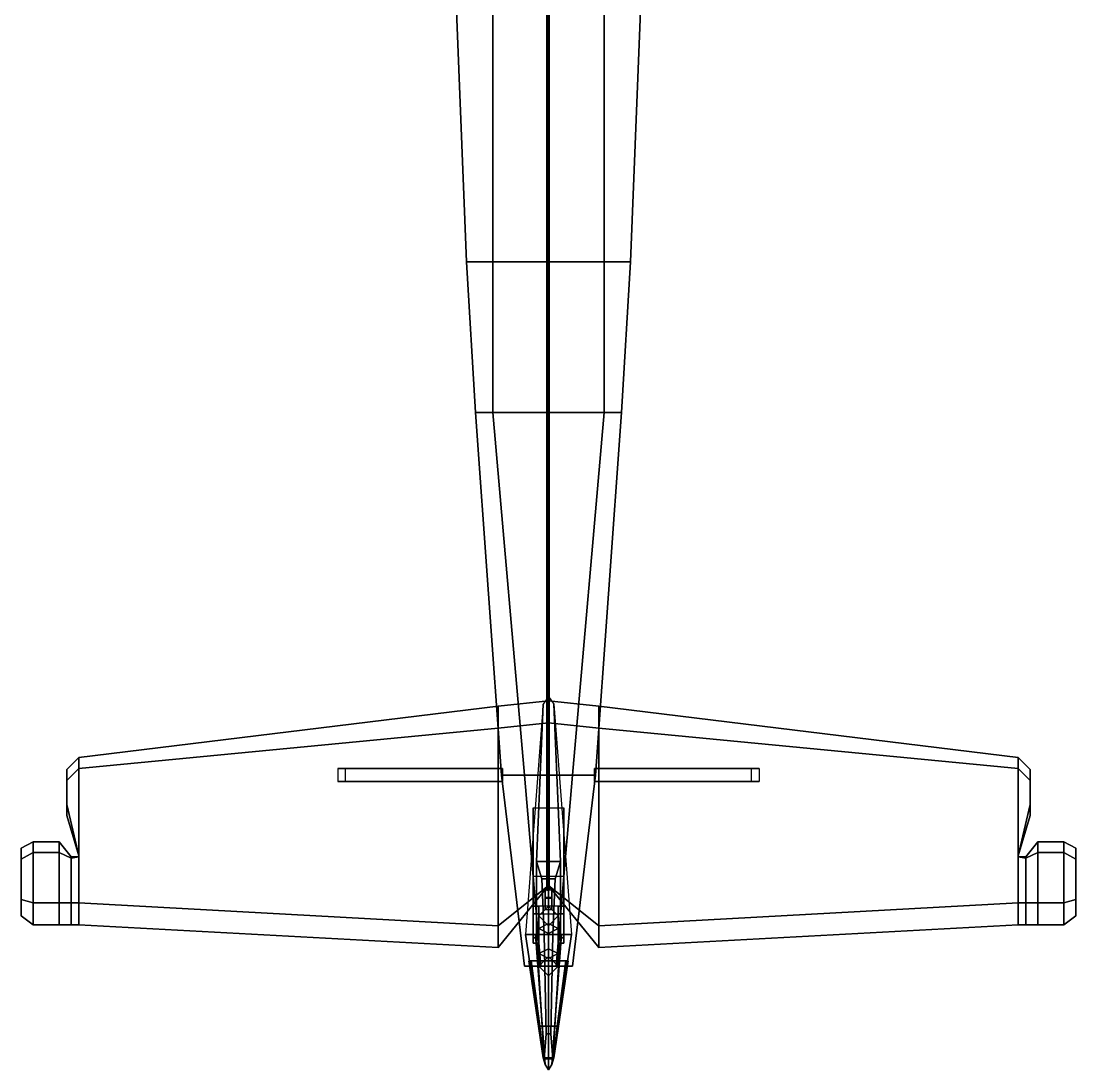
# Model space of a CAD drawing. Header units: millimetres. Extents: x -14.8 to 14.8, y -9.4 to 11.3.
# Drawn here: x -4.83 to 4.83, y -9.44 to 0.16 of the extents above; entities that cross this region are included whole.
import ezdxf

# ---------------------------------------------------------------- set-up
doc = ezdxf.new("R2010")
doc.units = ezdxf.units.MM
for name, color, linetype in [('hull2', 4, 'Continuous'), ('wheels', 2, 'Continuous'), ('wing1', 1, 'Continuous'), ('wing2', 5, 'Continuous')]:
    doc.layers.add(name, color=color, linetype=linetype)

msp = doc.modelspace()

# ---------------------------------------------------------------- linework, layer by layer
for points in [[(-0.015, -7.7962, 6.4289), (0.0075, -7.7953, 6.4419), (0.0075, 6.0609, 5.473), (-0.015, 6.06, 5.46)], [(0.0075, -7.7971, 6.416), (-0.015, -7.7962, 6.4289), (-0.015, 6.06, 5.46), (0.0075, 6.0591, 5.447)], [(0.0075, -7.7953, 6.4419), (0.0075, -7.7971, 6.416), (0.0075, 6.0591, 5.447), (0.0075, 6.0609, 5.473)], [(-0.89, 1.49, 4.26), (-0.89, 1.49, 1.65), (-0.75, -2.04, 2.22), (-0.75, -2.04, 4.26)], [(-0.75, -2.04, 2.22), (-0.89, 1.49, 1.65), (0, 1.49, 1.65), (0, -2.04, 2.22)], [(-0.51, 1.49, 4.52), (-0.89, 1.49, 4.26), (-0.75, -2.04, 4.26), (-0.51, -2.04, 4.47)], [(0, -2.04, 4.47), (0, 1.49, 4.52), (-0.51, 1.49, 4.52), (-0.51, -2.04, 4.47)], [(-0.75, -2.04, 4.26), (-0.75, -2.04, 2.22), (-0.67, -3.42, 2.46), (-0.67, -3.42, 4.26)], [(-0.67, -3.42, 2.46), (-0.75, -2.04, 2.22), (0, -2.04, 2.22), (0, -3.42, 2.46)], [(-0.51, -2.04, 4.47), (-0.75, -2.04, 4.26), (-0.67, -3.42, 4.26), (-0.51, -3.42, 4.44)], [(0, -3.42, 4.44), (0, -2.04, 4.47), (-0.51, -2.04, 4.47), (-0.51, -3.42, 4.44)], [(-0.67, -3.42, 4.26), (-0.67, -3.42, 2.46), (-0.43, -6.74, 3.02), (-0.43, -6.74, 4.26)], [(-0.43, -6.74, 3.02), (-0.67, -3.42, 2.46), (0, -3.42, 2.46), (0, -6.74, 3.02)], [(-0.51, -3.42, 4.44), (-0.67, -3.42, 4.26), (-0.43, -6.74, 4.26), (-0.22, -6.74, 4.39)], [(0, -6.74, 4.39), (0, -3.42, 4.44), (-0.51, -3.42, 4.44), (-0.22, -6.74, 4.39)], [(0, -7.53, 6.51), (0, -6.02, 4.08), (-0.05, -6.09, 4.08), (-0.11, -7.53, 6.51)], [(-0.11, -7.53, 6.51), (-0.05, -6.09, 4.08), (-0.21, -8.2, 4.08), (-0.11, -8.2, 6.51)], [(-0.43, -6.74, 4.26), (-0.43, -6.74, 3.02), (-0.22, -8.49, 3.65), (-0.22, -8.49, 3.97)], [(-0.22, -8.49, 3.65), (-0.43, -6.74, 3.02), (0, -6.74, 3.02), (0, -8.49, 3.65)], [(-0.22, -6.74, 4.39), (-0.43, -6.74, 4.26), (-0.22, -8.49, 3.97), (-0.07, -8.49, 4.03)], [(0, -8.49, 4.03), (0, -6.74, 4.39), (-0.22, -6.74, 4.39), (-0.07, -8.49, 4.03)], [(-0.14, -7.04, 3.13), (-0.14, -7.94, 3.11), (-0.14, -8.01, 3.17), (-0.14, -7.67, 3.36)], [(0.14, -7.04, 3.13), (0.14, -7.94, 3.11), (-0.14, -7.94, 3.11), (-0.14, -7.04, 3.13)], [(0.14, -8.01, 3.17), (0.14, -7.94, 3.11), (0.14, -7.04, 3.13), (0.14, -7.67, 3.36)], [(-0.06, -7.69, 6.65), (-0.11, -7.53, 6.51), (-0.11, -8.2, 6.51), (-0.04, -8.2, 6.65)], [(0, -7.69, 6.65), (0, -7.53, 6.51), (-0.11, -7.53, 6.51), (-0.06, -7.69, 6.65)], [(-0.14, -7.67, 3.36), (-0.14, -8.01, 3.17), (0.14, -8.01, 3.17), (0.14, -7.67, 3.36)], [(0, -8.2, 6.65), (0, -7.69, 6.65), (-0.06, -7.69, 6.65), (-0.04, -8.2, 6.65)], [(-0.03, -7.87, 3.43), (-0.03, -7.79, 3.4), (-0.03, -7.86, 3.25), (-0.03, -7.97, 3.19)], [(-0.03, -7.86, 3.25), (-0.03, -7.79, 3.4), (0.03, -7.79, 3.4), (0.03, -7.86, 3.25)], [(0.03, -7.86, 3.25), (0.03, -7.79, 3.4), (0.03, -7.87, 3.43), (0.03, -7.97, 3.19)], [(0.03, -7.97, 3.19), (0.03, -7.87, 3.43), (-0.03, -7.87, 3.43), (-0.03, -7.97, 3.19)], [(-0.14, -8.01, 3.17), (-0.14, -7.94, 3.11), (-0.14, -8.23, 2.85), (-0.14, -8.28, 2.91)], [(-0.14, -8.23, 2.85), (-0.14, -7.94, 3.11), (-0.09, -7.94, 3.11), (-0.09, -8.23, 2.85)], [(-0.09, -8.28, 2.91), (-0.09, -8.01, 3.17), (-0.14, -8.01, 3.17), (-0.14, -8.28, 2.91)], [(-0.09, -8.23, 2.85), (-0.09, -7.94, 3.11), (-0.09, -8.01, 3.17), (-0.09, -8.28, 2.91)], [(0.09, -8.23, 2.85), (0.09, -7.94, 3.11), (0.14, -7.94, 3.11), (0.14, -8.23, 2.85)], [(0.09, -8.01, 3.17), (0.09, -7.94, 3.11), (0.09, -8.23, 2.85), (0.09, -8.28, 2.91)], [(0.14, -8.28, 2.91), (0.14, -8.01, 3.17), (0.09, -8.01, 3.17), (0.09, -8.28, 2.91)], [(0.14, -8.23, 2.85), (0.14, -7.94, 3.11), (0.14, -8.01, 3.17), (0.14, -8.28, 2.91)], [(-0.1194, -8.2, 6.2804), (-0.21, -8.2, 4.08), (-0.03, -9.39, 4.08), (-0.03, -9.39, 6.28)], [(-0.03, -9.39, 4.08), (-0.21, -8.2, 4.08), (0, -8.2, 4.08), (0, -9.44, 4.08)], [(-0.11, -8.2, 6.51), (-0.1194, -8.2, 6.2804), (-0.03, -9.39, 6.28), (-0.04, -9.34, 6.51)], [(-0.04, -8.2, 6.65), (-0.11, -8.2, 6.51), (-0.04, -9.34, 6.51), (-0.02, -9.11, 6.65)], [(0, -9.11, 6.65), (0, -8.2, 6.65), (-0.04, -8.2, 6.65), (-0.02, -9.11, 6.65)], [(-0.14, -8.28, 2.91), (-0.14, -8.23, 2.85), (-0.09, -8.23, 2.85), (-0.09, -8.28, 2.91)], [(0.09, -8.28, 2.91), (0.09, -8.23, 2.85), (0.14, -8.23, 2.85), (0.14, -8.28, 2.91)], [(-0.22, -8.49, 3.97), (-0.22, -8.49, 3.65), (0, -8.49, 3.65), (0, -8.49, 3.97)], [(-0.07, -8.49, 4.03), (-0.22, -8.49, 3.97), (0, -8.49, 3.97), (0, -8.49, 4.03)], [(-0.1737, -8.44, 4.08), (-0.18, -8.44, 3.82), (-0.05, -9.33, 3.82), (-0.03, -9.39, 4.08)], [(0, -8.44, 4.08), (0, -8.44, 3.82), (-0.18, -8.44, 3.82), (-0.1737, -8.44, 4.08)], [(-0.18, -8.44, 3.82), (-0.16, -8.44, 3.64), (-0.08, -9.04, 3.64), (-0.05, -9.33, 3.82)], [(0, -8.44, 3.82), (0, -8.44, 3.64), (-0.16, -8.44, 3.64), (-0.18, -8.44, 3.82)], [(-0.08, -9.04, 3.64), (-0.16, -8.44, 3.64), (0, -8.44, 3.64), (0, -9.04, 3.64)], [(-0.05, -9.33, 3.82), (-0.08, -9.04, 3.64), (0, -9.04, 3.64), (0, -9.33, 3.82)], [(-0.02, -9.11, 6.65), (-0.04, -9.34, 6.51), (0, -9.34, 6.51), (0, -9.11, 6.65)], [(-0.03, -9.39, 4.08), (-0.05, -9.33, 3.82), (0, -9.33, 3.82), (0, -9.44, 4.08)], [(-0.04, -9.34, 6.51), (-0.03, -9.39, 6.28), (0, -9.44, 6.28), (0, -9.34, 6.51)], [(-0.03, -9.39, 6.28), (-0.03, -9.39, 4.08), (0, -9.44, 4.08), (0, -9.44, 6.28)]]:
    msp.add_3dface(points)
at = {"layer": 'hull2'}
for points in [[(0.75, -2.04, 2.22), (0.89, 1.49, 1.65), (0, 1.49, 1.65), (0, -2.04, 2.22)], [(0, -2.04, 4.47), (0, 1.49, 4.52), (0.51, 1.49, 4.52), (0.51, -2.04, 4.47)], [(0.51, 1.49, 4.52), (0.89, 1.49, 4.26), (0.75, -2.04, 4.26), (0.51, -2.04, 4.47)], [(0.89, 1.49, 4.26), (0.89, 1.49, 1.65), (0.75, -2.04, 2.22), (0.75, -2.04, 4.26)], [(0.67, -3.42, 2.46), (0.75, -2.04, 2.22), (0, -2.04, 2.22), (0, -3.42, 2.46)], [(0, -3.42, 4.44), (0, -2.04, 4.47), (0.51, -2.04, 4.47), (0.51, -3.42, 4.44)], [(0.51, -2.04, 4.47), (0.75, -2.04, 4.26), (0.67, -3.42, 4.26), (0.51, -3.42, 4.44)], [(0.75, -2.04, 4.26), (0.75, -2.04, 2.22), (0.67, -3.42, 2.46), (0.67, -3.42, 4.26)], [(0.43, -6.74, 3.02), (0.67, -3.42, 2.46), (0, -3.42, 2.46), (0, -6.74, 3.02)], [(0, -6.74, 4.39), (0, -3.42, 4.44), (0.51, -3.42, 4.44), (0.22, -6.74, 4.39)], [(0.51, -3.42, 4.44), (0.67, -3.42, 4.26), (0.43, -6.74, 4.26), (0.22, -6.74, 4.39)], [(0.67, -3.42, 4.26), (0.67, -3.42, 2.46), (0.43, -6.74, 3.02), (0.43, -6.74, 4.26)], [(0, -7.53, 6.51), (0, -6.02, 4.08), (0.05, -6.09, 4.08), (0.11, -7.53, 6.51)], [(0.11, -7.53, 6.51), (0.05, -6.09, 4.08), (0.21, -8.2, 4.08), (0.11, -8.2, 6.51)], [(0, -8.49, 4.03), (0, -6.74, 4.39), (0.22, -6.74, 4.39), (0.07, -8.49, 4.03)], [(0.22, -8.49, 3.65), (0.43, -6.74, 3.02), (0, -6.74, 3.02), (0, -8.49, 3.65)], [(0.22, -6.74, 4.39), (0.43, -6.74, 4.26), (0.22, -8.49, 3.97), (0.07, -8.49, 4.03)], [(0.43, -6.74, 4.26), (0.43, -6.74, 3.02), (0.22, -8.49, 3.65), (0.22, -8.49, 3.97)], [(0, -7.69, 6.65), (0, -7.53, 6.51), (0.11, -7.53, 6.51), (0.06, -7.69, 6.65)], [(0.06, -7.69, 6.65), (0.11, -7.53, 6.51), (0.11, -8.2, 6.51), (0.04, -8.2, 6.65)], [(0, -8.2, 6.65), (0, -7.69, 6.65), (0.06, -7.69, 6.65), (0.04, -8.2, 6.65)], [(0.03, -9.39, 4.08), (0.21, -8.2, 4.08), (0, -8.2, 4.08), (0, -9.44, 4.08)], [(0, -9.11, 6.65), (0, -8.2, 6.65), (0.04, -8.2, 6.65), (0.02, -9.11, 6.65)], [(0.04, -8.2, 6.65), (0.11, -8.2, 6.51), (0.04, -9.34, 6.51), (0.02, -9.11, 6.65)], [(0.1194, -8.2, 6.2804), (0.21, -8.2, 4.08), (0.03, -9.39, 4.08), (0.03, -9.39, 6.28)], [(0.11, -8.2, 6.51), (0.1194, -8.2, 6.2804), (0.03, -9.39, 6.28), (0.04, -9.34, 6.51)], [(0, -8.44, 3.82), (0, -8.44, 3.64), (0.16, -8.44, 3.64), (0.18, -8.44, 3.82)], [(0.08, -9.04, 3.64), (0.16, -8.44, 3.64), (0, -8.44, 3.64), (0, -9.04, 3.64)], [(0, -8.44, 4.08), (0, -8.44, 3.82), (0.18, -8.44, 3.82), (0.1737, -8.44, 4.08)], [(0.22, -8.49, 3.97), (0.22, -8.49, 3.65), (0, -8.49, 3.65), (0, -8.49, 3.97)], [(0.07, -8.49, 4.03), (0.22, -8.49, 3.97), (0, -8.49, 3.97), (0, -8.49, 4.03)], [(0.1737, -8.44, 4.08), (0.18, -8.44, 3.82), (0.05, -9.33, 3.82), (0.03, -9.39, 4.08)], [(0.18, -8.44, 3.82), (0.16, -8.44, 3.64), (0.08, -9.04, 3.64), (0.05, -9.33, 3.82)], [(0.05, -9.33, 3.82), (0.08, -9.04, 3.64), (0, -9.04, 3.64), (0, -9.33, 3.82)], [(0.02, -9.11, 6.65), (0.04, -9.34, 6.51), (0, -9.34, 6.51), (0, -9.11, 6.65)], [(0.03, -9.39, 4.08), (0.05, -9.33, 3.82), (0, -9.33, 3.82), (0, -9.44, 4.08)], [(0.04, -9.34, 6.51), (0.03, -9.39, 6.28), (0, -9.44, 6.28), (0, -9.34, 6.51)], [(0.03, -9.39, 6.28), (0.03, -9.39, 4.08), (0, -9.44, 4.08), (0, -9.44, 6.28)]]:
    msp.add_3dface(points, dxfattribs=at)
at = {"layer": 'wheels'}
for points in [[(-0.09, -8.03, 2.91), (0, -7.94, 2.91), (0, -8.1, 2.6329), (-0.09, -8.145, 2.7108)], [(-0.09, -8.145, 3.1092), (0, -8.1, 3.1871), (0, -7.94, 2.91), (-0.09, -8.03, 2.91)], [(0, -7.94, 2.91), (0.09, -8.03, 2.91), (0.09, -8.145, 2.7108), (0, -8.1, 2.6329)], [(0, -8.1, 3.1871), (0.09, -8.145, 3.1092), (0.09, -8.03, 2.91), (0, -7.94, 2.91)], [(0, -8.12, 2.91), (-0.09, -8.03, 2.91), (-0.09, -8.145, 2.7108), (0, -8.19, 2.7888)], [(0, -8.19, 3.0312), (-0.09, -8.145, 3.1092), (-0.09, -8.03, 2.91), (0, -8.12, 2.91)], [(-0.09, -8.145, 2.7108), (0, -8.1, 2.6329), (0, -8.42, 2.6329), (-0.09, -8.375, 2.7108)], [(-0.09, -8.375, 3.1092), (0, -8.42, 3.1871), (0, -8.1, 3.1871), (-0.09, -8.145, 3.1092)], [(0.09, -8.03, 2.91), (0, -8.12, 2.91), (0, -8.19, 2.7888), (0.09, -8.145, 2.7108)], [(0.09, -8.145, 3.1092), (0, -8.19, 3.0312), (0, -8.12, 2.91), (0.09, -8.03, 2.91)], [(0, -8.1, 2.6329), (0.09, -8.145, 2.7108), (0.09, -8.375, 2.7108), (0, -8.42, 2.6329)], [(0, -8.42, 3.1871), (0.09, -8.375, 3.1092), (0.09, -8.145, 3.1092), (0, -8.1, 3.1871)], [(0, -8.19, 2.7888), (-0.09, -8.145, 2.7108), (-0.09, -8.375, 2.7108), (0, -8.33, 2.7888)], [(0, -8.33, 3.0312), (-0.09, -8.375, 3.1092), (-0.09, -8.145, 3.1092), (0, -8.19, 3.0312)], [(0.09, -8.145, 2.7108), (0, -8.19, 2.7888), (0, -8.33, 2.7888), (0.09, -8.375, 2.7108)], [(0.09, -8.375, 3.1092), (0, -8.33, 3.0312), (0, -8.19, 3.0312), (0.09, -8.145, 3.1092)], [(0, -8.33, 2.7888), (-0.09, -8.375, 2.7108), (-0.09, -8.49, 2.91), (0, -8.4, 2.91)], [(0, -8.4, 2.91), (-0.09, -8.49, 2.91), (-0.09, -8.375, 3.1092), (0, -8.33, 3.0312)], [(-0.09, -8.375, 2.7108), (0, -8.42, 2.6329), (0, -8.58, 2.91), (-0.09, -8.49, 2.91)], [(-0.09, -8.49, 2.91), (0, -8.58, 2.91), (0, -8.42, 3.1871), (-0.09, -8.375, 3.1092)], [(0.09, -8.375, 2.7108), (0, -8.33, 2.7888), (0, -8.4, 2.91), (0.09, -8.49, 2.91)], [(0.09, -8.49, 2.91), (0, -8.4, 2.91), (0, -8.33, 3.0312), (0.09, -8.375, 3.1092)], [(0, -8.42, 2.6329), (0.09, -8.375, 2.7108), (0.09, -8.49, 2.91), (0, -8.58, 2.91)], [(0, -8.58, 2.91), (0.09, -8.49, 2.91), (0.09, -8.375, 3.1092), (0, -8.42, 3.1871)]]:
    msp.add_3dface(points, dxfattribs=at)
at = {"layer": 'wing1'}
for points in [[(0, -6.26, 4.23), (0.46, -6.31, 4.23), (0.46, -6.11, 4.13), (0, -6.06, 4.13)], [(0, -6.06, 4.13), (0.46, -6.11, 4.13), (0.46, -6.31, 4.03), (0, -6.26, 4.03)], [(0.46, -6.31, 4.23), (4.3, -6.68, 4.22), (4.3, -6.58, 4.13), (0.46, -6.11, 4.13)], [(0.46, -6.11, 4.13), (4.3, -6.58, 4.13), (4.3, -6.68, 4.04), (0.46, -6.31, 4.03)], [(0.46, -8.12, 4.23), (0.46, -6.31, 4.23), (0, -6.26, 4.23), (0, -7.75, 4.23)], [(0, -6.26, 4.03), (0.46, -6.31, 4.03), (0.46, -8.12, 4.03), (0, -7.75, 4.03)], [(4.3, -7.91, 4.22), (4.3, -6.68, 4.22), (0.46, -6.31, 4.23), (0.46, -8.12, 4.23)], [(0.46, -6.31, 4.03), (4.3, -6.68, 4.04), (4.3, -7.91, 4.04), (0.46, -8.12, 4.03)], [(4.3, -6.68, 4.22), (4.41, -6.79, 4.22), (4.41, -6.69, 4.13), (4.3, -6.58, 4.13)], [(4.3, -6.58, 4.13), (4.41, -6.69, 4.13), (4.41, -6.79, 4.04), (4.3, -6.68, 4.04)], [(0.42, -6.8, 3.28), (0.42, -6.68, 3.28), (1.93, -6.68, 4.04), (1.93, -6.8, 4.04)], [(1.86, -6.68, 4.04), (0.42, -6.68, 3.33), (0.42, -6.8, 3.33), (1.86, -6.8, 4.04)], [(1.93, -6.68, 4.04), (0.42, -6.68, 3.28), (0.42, -6.68, 3.33), (1.86, -6.68, 4.04)], [(4.41, -7.01, 4.22), (4.41, -6.79, 4.22), (4.3, -6.68, 4.22), (4.3, -7.48, 4.22)], [(4.3, -6.68, 4.04), (4.41, -6.79, 4.04), (4.41, -7.01, 4.04), (4.3, -7.48, 4.04)], [(4.41, -7.11, 4.13), (4.41, -6.69, 4.13), (4.41, -6.79, 4.22), (4.41, -7.01, 4.22)], [(4.41, -7.01, 4.04), (4.41, -6.79, 4.04), (4.41, -6.69, 4.13), (4.41, -7.11, 4.13)], [(1.86, -6.8, 4.04), (0.42, -6.8, 3.33), (0.42, -6.8, 3.28), (1.93, -6.8, 4.04)], [(4.3, -7.48, 4.13), (4.41, -7.11, 4.13), (4.41, -7.01, 4.22), (4.3, -7.48, 4.22)], [(4.3, -7.48, 4.04), (4.41, -7.01, 4.04), (4.41, -7.11, 4.13), (4.3, -7.48, 4.13)], [(4.37, -7.5, 4.22), (4.48, -7.45, 4.22), (4.48, -7.35, 4.13), (4.37, -7.49, 4.13)], [(4.37, -7.49, 4.13), (4.48, -7.35, 4.13), (4.48, -7.45, 4.04), (4.37, -7.5, 4.04)], [(4.48, -7.45, 4.22), (4.72, -7.45, 4.21), (4.72, -7.35, 4.13), (4.48, -7.35, 4.13)], [(4.48, -7.35, 4.13), (4.72, -7.35, 4.13), (4.72, -7.45, 4.05), (4.48, -7.45, 4.04)], [(4.72, -7.45, 4.21), (4.83, -7.51, 4.19), (4.83, -7.41, 4.13), (4.72, -7.35, 4.13)], [(4.72, -7.35, 4.13), (4.83, -7.41, 4.13), (4.83, -7.51, 4.07), (4.72, -7.45, 4.05)], [(4.83, -8.03, 4.13), (4.83, -7.41, 4.13), (4.83, -7.51, 4.19), (4.83, -7.88, 4.19)], [(4.83, -7.88, 4.07), (4.83, -7.51, 4.07), (4.83, -7.41, 4.13), (4.83, -8.03, 4.13)], [(4.3, -7.49, 4.04), (4.3, -7.48, 4.04), (4.3, -7.48, 4.22), (4.3, -7.49, 4.22)], [(4.37, -7.91, 4.22), (4.37, -7.5, 4.22), (4.3, -7.49, 4.22), (4.3, -7.91, 4.22)], [(4.3, -7.49, 4.22), (4.37, -7.5, 4.22), (4.37, -7.49, 4.13), (4.3, -7.49, 4.13)], [(4.3, -7.49, 4.13), (4.37, -7.49, 4.13), (4.37, -7.5, 4.04), (4.3, -7.49, 4.04)], [(4.3, -7.49, 4.04), (4.37, -7.5, 4.04), (4.37, -7.91, 4.04), (4.3, -7.91, 4.04)], [(4.48, -7.91, 4.22), (4.48, -7.45, 4.22), (4.37, -7.5, 4.22), (4.37, -7.91, 4.22)], [(4.37, -7.5, 4.04), (4.48, -7.45, 4.04), (4.48, -7.91, 4.04), (4.37, -7.91, 4.04)], [(4.72, -7.91, 4.21), (4.72, -7.45, 4.21), (4.48, -7.45, 4.22), (4.48, -7.91, 4.22)], [(4.48, -7.45, 4.04), (4.72, -7.45, 4.05), (4.72, -7.91, 4.05), (4.48, -7.91, 4.04)], [(4.83, -7.88, 4.19), (4.83, -7.51, 4.19), (4.72, -7.45, 4.21), (4.72, -7.91, 4.21)], [(4.72, -7.45, 4.05), (4.83, -7.51, 4.07), (4.83, -7.88, 4.07), (4.72, -7.91, 4.05)], [(0, -7.75, 4.13), (0.46, -8.32, 4.13), (0.46, -8.12, 4.23), (0, -7.75, 4.23)], [(0, -7.75, 4.03), (0.46, -8.12, 4.03), (0.46, -8.32, 4.13), (0, -7.75, 4.13)], [(0.46, -8.32, 4.13), (4.3, -8.11, 4.13), (4.3, -7.91, 4.22), (0.46, -8.12, 4.23)], [(0.46, -8.12, 4.03), (4.3, -7.91, 4.04), (4.3, -8.11, 4.13), (0.46, -8.32, 4.13)], [(4.3, -8.11, 4.13), (4.37, -8.11, 4.13), (4.37, -7.91, 4.22), (4.3, -7.91, 4.22)], [(4.3, -7.91, 4.04), (4.37, -7.91, 4.04), (4.37, -8.11, 4.13), (4.3, -8.11, 4.13)], [(4.37, -8.11, 4.13), (4.48, -8.11, 4.13), (4.48, -7.91, 4.22), (4.37, -7.91, 4.22)], [(4.37, -7.91, 4.04), (4.48, -7.91, 4.04), (4.48, -8.11, 4.13), (4.37, -8.11, 4.13)], [(4.48, -8.11, 4.13), (4.72, -8.11, 4.13), (4.72, -7.91, 4.21), (4.48, -7.91, 4.22)], [(4.48, -7.91, 4.04), (4.72, -7.91, 4.05), (4.72, -8.11, 4.13), (4.48, -8.11, 4.13)], [(4.72, -8.11, 4.13), (4.83, -8.03, 4.13), (4.83, -7.88, 4.19), (4.72, -7.91, 4.21)], [(4.72, -7.91, 4.05), (4.83, -7.88, 4.07), (4.83, -8.03, 4.13), (4.72, -8.11, 4.13)]]:
    msp.add_3dface(points, dxfattribs=at)
at = {"layer": 'wing2'}
for points in [[(0, -6.26, 4.23), (-0.46, -6.31, 4.23), (-0.46, -6.11, 4.13), (0, -6.06, 4.13)], [(0, -6.06, 4.13), (-0.46, -6.11, 4.13), (-0.46, -6.31, 4.03), (0, -6.26, 4.03)], [(-0.46, -6.11, 4.13), (-4.3, -6.58, 4.13), (-4.3, -6.68, 4.04), (-0.46, -6.31, 4.03)], [(-0.46, -6.31, 4.23), (-4.3, -6.68, 4.22), (-4.3, -6.58, 4.13), (-0.46, -6.11, 4.13)], [(0, -6.26, 4.03), (-0.46, -6.31, 4.03), (-0.46, -8.12, 4.03), (0, -7.75, 4.03)], [(-0.46, -8.12, 4.23), (-0.46, -6.31, 4.23), (0, -6.26, 4.23), (0, -7.75, 4.23)], [(-4.3, -7.91, 4.22), (-4.3, -6.68, 4.22), (-0.46, -6.31, 4.23), (-0.46, -8.12, 4.23)], [(-0.46, -6.31, 4.03), (-4.3, -6.68, 4.04), (-4.3, -7.91, 4.04), (-0.46, -8.12, 4.03)], [(-4.3, -6.68, 4.22), (-4.41, -6.79, 4.22), (-4.41, -6.69, 4.13), (-4.3, -6.58, 4.13)], [(-4.3, -6.58, 4.13), (-4.41, -6.69, 4.13), (-4.41, -6.79, 4.04), (-4.3, -6.68, 4.04)], [(-4.3, -6.68, 4.04), (-4.41, -6.79, 4.04), (-4.41, -7.01, 4.04), (-4.3, -7.48, 4.04)], [(-4.41, -7.01, 4.22), (-4.41, -6.79, 4.22), (-4.3, -6.68, 4.22), (-4.3, -7.48, 4.22)], [(-4.41, -7.11, 4.13), (-4.41, -6.69, 4.13), (-4.41, -6.79, 4.22), (-4.41, -7.01, 4.22)], [(-4.41, -7.01, 4.04), (-4.41, -6.79, 4.04), (-4.41, -6.69, 4.13), (-4.41, -7.11, 4.13)], [(-1.93, -6.68, 4.04), (-0.42, -6.68, 3.28), (-0.42, -6.68, 3.33), (-1.86, -6.68, 4.04)], [(-0.42, -6.8, 3.28), (-0.42, -6.68, 3.28), (-1.93, -6.68, 4.04), (-1.93, -6.8, 4.04)], [(-1.86, -6.68, 4.04), (-0.42, -6.68, 3.33), (-0.42, -6.8, 3.33), (-1.86, -6.8, 4.04)], [(-1.86, -6.8, 4.04), (-0.42, -6.8, 3.33), (-0.42, -6.8, 3.28), (-1.93, -6.8, 4.04)], [(-4.3, -7.48, 4.13), (-4.41, -7.11, 4.13), (-4.41, -7.01, 4.22), (-4.3, -7.48, 4.22)], [(-4.3, -7.48, 4.04), (-4.41, -7.01, 4.04), (-4.41, -7.11, 4.13), (-4.3, -7.48, 4.13)], [(-4.72, -7.45, 4.21), (-4.83, -7.51, 4.19), (-4.83, -7.41, 4.13), (-4.72, -7.35, 4.13)], [(-4.72, -7.35, 4.13), (-4.83, -7.41, 4.13), (-4.83, -7.51, 4.07), (-4.72, -7.45, 4.05)], [(-4.83, -7.88, 4.07), (-4.83, -7.51, 4.07), (-4.83, -7.41, 4.13), (-4.83, -8.03, 4.13)], [(-4.83, -8.03, 4.13), (-4.83, -7.41, 4.13), (-4.83, -7.51, 4.19), (-4.83, -7.88, 4.19)], [(-4.48, -7.45, 4.22), (-4.72, -7.45, 4.21), (-4.72, -7.35, 4.13), (-4.48, -7.35, 4.13)], [(-4.48, -7.35, 4.13), (-4.72, -7.35, 4.13), (-4.72, -7.45, 4.05), (-4.48, -7.45, 4.04)], [(-4.37, -7.5, 4.22), (-4.48, -7.45, 4.22), (-4.48, -7.35, 4.13), (-4.37, -7.49, 4.13)], [(-4.37, -7.49, 4.13), (-4.48, -7.35, 4.13), (-4.48, -7.45, 4.04), (-4.37, -7.5, 4.04)], [(-4.83, -7.88, 4.19), (-4.83, -7.51, 4.19), (-4.72, -7.45, 4.21), (-4.72, -7.91, 4.21)], [(-4.72, -7.45, 4.05), (-4.83, -7.51, 4.07), (-4.83, -7.88, 4.07), (-4.72, -7.91, 4.05)], [(-4.48, -7.45, 4.04), (-4.72, -7.45, 4.05), (-4.72, -7.91, 4.05), (-4.48, -7.91, 4.04)], [(-4.72, -7.91, 4.21), (-4.72, -7.45, 4.21), (-4.48, -7.45, 4.22), (-4.48, -7.91, 4.22)], [(-4.37, -7.5, 4.04), (-4.48, -7.45, 4.04), (-4.48, -7.91, 4.04), (-4.37, -7.91, 4.04)], [(-4.48, -7.91, 4.22), (-4.48, -7.45, 4.22), (-4.37, -7.5, 4.22), (-4.37, -7.91, 4.22)], [(-4.3, -7.49, 4.22), (-4.37, -7.5, 4.22), (-4.37, -7.49, 4.13), (-4.3, -7.49, 4.13)], [(-4.3, -7.49, 4.04), (-4.37, -7.5, 4.04), (-4.37, -7.91, 4.04), (-4.3, -7.91, 4.04)], [(-4.3, -7.49, 4.13), (-4.37, -7.49, 4.13), (-4.37, -7.5, 4.04), (-4.3, -7.49, 4.04)], [(-4.37, -7.91, 4.22), (-4.37, -7.5, 4.22), (-4.3, -7.49, 4.22), (-4.3, -7.91, 4.22)], [(-4.3, -7.49, 4.04), (-4.3, -7.48, 4.04), (-4.3, -7.48, 4.22), (-4.3, -7.49, 4.22)], [(0, -7.75, 4.13), (-0.46, -8.32, 4.13), (-0.46, -8.12, 4.23), (0, -7.75, 4.23)], [(0, -7.75, 4.03), (-0.46, -8.12, 4.03), (-0.46, -8.32, 4.13), (0, -7.75, 4.13)], [(-4.72, -8.11, 4.13), (-4.83, -8.03, 4.13), (-4.83, -7.88, 4.19), (-4.72, -7.91, 4.21)], [(-4.72, -7.91, 4.05), (-4.83, -7.88, 4.07), (-4.83, -8.03, 4.13), (-4.72, -8.11, 4.13)], [(-4.48, -8.11, 4.13), (-4.72, -8.11, 4.13), (-4.72, -7.91, 4.21), (-4.48, -7.91, 4.22)], [(-4.48, -7.91, 4.04), (-4.72, -7.91, 4.05), (-4.72, -8.11, 4.13), (-4.48, -8.11, 4.13)], [(-4.37, -8.11, 4.13), (-4.48, -8.11, 4.13), (-4.48, -7.91, 4.22), (-4.37, -7.91, 4.22)], [(-4.37, -7.91, 4.04), (-4.48, -7.91, 4.04), (-4.48, -8.11, 4.13), (-4.37, -8.11, 4.13)], [(-4.3, -8.11, 4.13), (-4.37, -8.11, 4.13), (-4.37, -7.91, 4.22), (-4.3, -7.91, 4.22)], [(-4.3, -7.91, 4.04), (-4.37, -7.91, 4.04), (-4.37, -8.11, 4.13), (-4.3, -8.11, 4.13)], [(-0.46, -8.12, 4.03), (-4.3, -7.91, 4.04), (-4.3, -8.11, 4.13), (-0.46, -8.32, 4.13)], [(-0.46, -8.32, 4.13), (-4.3, -8.11, 4.13), (-4.3, -7.91, 4.22), (-0.46, -8.12, 4.23)]]:
    msp.add_3dface(points, dxfattribs=at)

doc.saveas('drawing.dxf')
